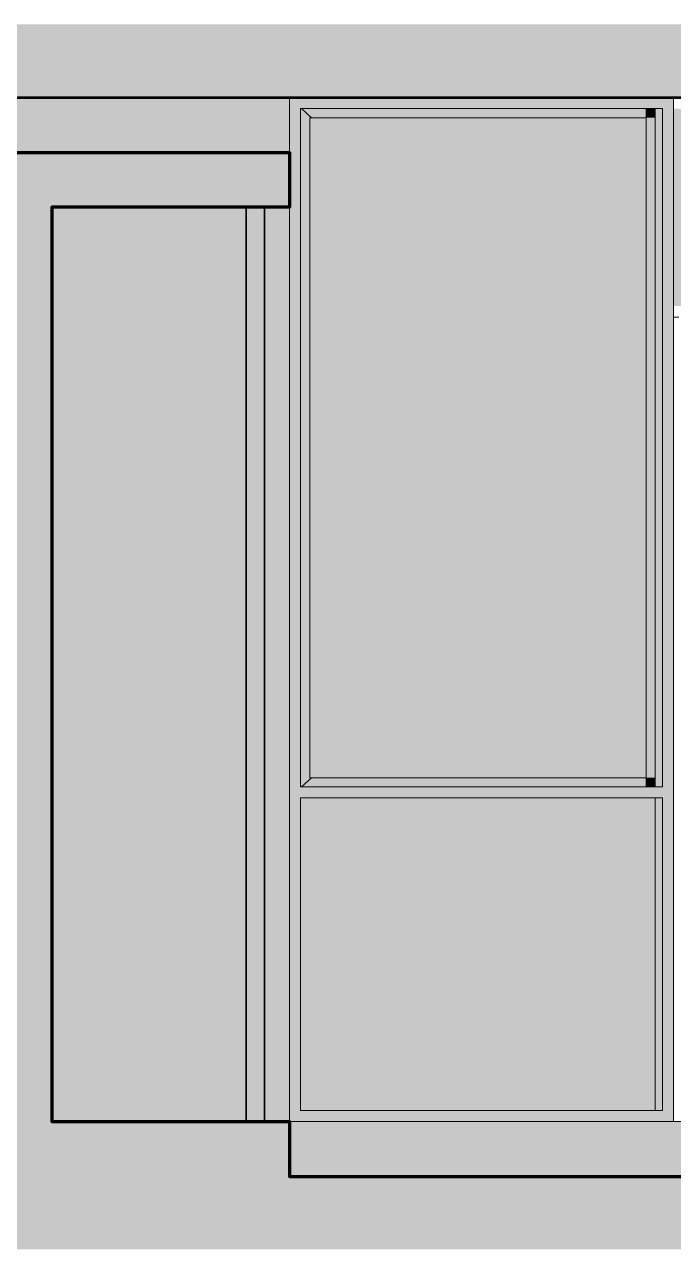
# Model space of a CAD drawing. Header units: millimetres. Extents: x 10612.9 to 10705, y -16533.4 to -16503.9.
# Drawn here: x 10696.045 to 10697.82, y -16519.568 to -16516.218 of the extents above; entities that cross this region are included whole.
import ezdxf

# ---------------------------------------------------------------- set-up
doc = ezdxf.new("R2010")
doc.units = ezdxf.units.MM
doc.layers.add('p2', color=53, linetype='Continuous', lineweight=20)

msp = doc.modelspace()

# ---------------------------------------------------------------- hatches: boundary and pattern name
at = {"layer": 'p2', "linetype": 'Continuous', "lineweight": 0, "true_color": 0xc9c9c9}
msp.add_hatch(color=9, dxfattribs=at).paths.add_polyline_path([(10699.5701, -16516.2184), (10693.6201, -16516.2184), (10693.6201, -16516.4184), (10699.5701, -16516.4184)])
at = {"layer": 'p2', "linetype": 'Continuous', "lineweight": 0, "true_color": 0x4c4c4c}
msp.add_hatch(color=251, dxfattribs=at).paths.add_polyline_path([(10692.0883, -16519.3684), (10692.0883, -16519.5684), (10702.3142, -16519.5684), (10702.3142, -16519.3684), (10700.6201, -16519.3684), (10700.6201, -16516.4184), (10700.4701, -16516.4184), (10700.4701, -16519.3684), (10696.7701, -16519.3684), (10696.7701, -16519.2184), (10696.1201, -16519.2184), (10696.1201, -16516.7184), (10696.7701, -16516.7184), (10696.7701, -16516.5684), (10695.9451, -16516.5684), (10695.9451, -16519.3684), (10693.7701, -16519.3684), (10693.7701, -16516.4184), (10693.6201, -16516.4184), (10693.6201, -16519.3684)])
at = {"layer": 'p2', "linetype": 'Continuous', "lineweight": 0, "true_color": 0x727272}
for points in [[(10693.7701, -16516.5684), (10693.7931, -16516.5684), (10693.7931, -16516.8684), (10695.1201, -16516.8684), (10695.1201, -16519.2184), (10695.9451, -16519.2184), (10695.9451, -16516.5684), (10696.7701, -16516.5684), (10696.7701, -16516.4184), (10693.7701, -16516.4184)], [(10696.1201, -16519.2184), (10696.6516, -16519.2184), (10696.6516, -16516.7184), (10696.1201, -16516.7184)], [(10696.7016, -16519.2184), (10696.7701, -16519.2184), (10696.7701, -16516.7184), (10696.7016, -16516.7184)]]:
    msp.add_hatch(color=8, dxfattribs=at).paths.add_polyline_path(points)
at = {"layer": 'p2', "linetype": 'Continuous', "lineweight": 0, "true_color": 0x000000}
for points in [[(10696.7701, -16516.4184), (10696.7701, -16516.4484), (10696.8001, -16516.4484), (10697.7901, -16516.4484), (10697.8201, -16516.4484), (10697.8201, -16516.4184)], [(10696.7701, -16516.4184), (10696.7701, -16516.4484), (10696.8001, -16516.4484), (10697.7901, -16516.4484), (10697.8201, -16516.4484), (10697.8201, -16516.4184)], [(10696.7701, -16519.1884), (10696.8001, -16519.1884), (10696.8001, -16518.3334), (10696.8001, -16518.3034), (10696.8001, -16516.4484), (10696.7701, -16516.4484)], [(10696.7701, -16519.1884), (10696.8001, -16519.1884), (10696.8001, -16518.3334), (10696.8001, -16518.3034), (10696.8001, -16516.4484), (10696.7701, -16516.4484)], [(10696.8001, -16516.4484), (10696.8001, -16516.4734), (10696.8251, -16516.4734), (10697.7451, -16516.4734), (10697.7451, -16516.4484)], [(10696.8001, -16516.4484), (10696.8001, -16516.4734), (10696.8251, -16516.4734), (10697.7451, -16516.4734), (10697.7451, -16516.4484)], [(10697.7451, -16516.4734), (10697.7701, -16516.4734), (10697.7701, -16516.4484), (10697.7451, -16516.4484)], [(10697.7451, -16516.4734), (10697.7701, -16516.4734), (10697.7701, -16516.4484), (10697.7451, -16516.4484)], [(10697.7701, -16516.4484), (10697.7701, -16518.3034), (10697.7901, -16518.3034), (10697.7901, -16516.4484)], [(10697.7701, -16516.4484), (10697.7701, -16518.3034), (10697.7901, -16518.3034), (10697.7901, -16516.4484)], [(10697.8201, -16516.4484), (10697.7901, -16516.4484), (10697.7901, -16518.3034), (10697.7901, -16518.3334), (10697.7901, -16519.1884), (10697.8201, -16519.1884)], [(10697.8201, -16516.4484), (10697.7901, -16516.4484), (10697.7901, -16518.3034), (10697.7901, -16518.3334), (10697.7901, -16519.1884), (10697.8201, -16519.1884)], [(10697.8201, -16516.9884), (10697.8501, -16516.9884), (10697.8501, -16516.4484), (10697.8201, -16516.4484)], [(10697.8201, -16516.9884), (10697.8501, -16516.9884), (10697.8501, -16516.4484), (10697.8201, -16516.4484)], [(10696.8251, -16516.4734), (10696.8001, -16516.4734), (10696.8001, -16518.2784), (10696.8251, -16518.2784)], [(10696.8251, -16516.4734), (10696.8001, -16516.4734), (10696.8001, -16518.2784), (10696.8251, -16518.2784)], [(10697.7451, -16516.4734), (10697.7451, -16518.2784), (10697.7701, -16518.2784), (10697.7701, -16516.4734)], [(10697.7451, -16516.4734), (10697.7451, -16518.2784), (10697.7701, -16518.2784), (10697.7701, -16516.4734)], [(10696.8001, -16518.3034), (10697.7451, -16518.3034), (10697.7451, -16518.2784), (10696.8251, -16518.2784), (10696.8001, -16518.2784)], [(10696.8001, -16518.3034), (10697.7451, -16518.3034), (10697.7451, -16518.2784), (10696.8251, -16518.2784), (10696.8001, -16518.2784)], [(10697.7451, -16518.3034), (10697.7701, -16518.3034), (10697.7701, -16518.2784), (10697.7451, -16518.2784)], [(10697.7451, -16518.3034), (10697.7701, -16518.3034), (10697.7701, -16518.2784), (10697.7451, -16518.2784)], [(10696.8001, -16518.3034), (10696.8001, -16518.3334), (10697.7901, -16518.3334), (10697.7901, -16518.3034)], [(10696.8001, -16518.3034), (10696.8001, -16518.3334), (10697.7901, -16518.3334), (10697.7901, -16518.3034)], [(10697.7701, -16518.3334), (10697.7701, -16519.1884), (10697.7901, -16519.1884), (10697.7901, -16518.3334)], [(10697.7701, -16518.3334), (10697.7701, -16519.1884), (10697.7901, -16519.1884), (10697.7901, -16518.3334)], [(10696.7701, -16519.2184), (10697.8201, -16519.2184), (10697.8201, -16519.1884), (10697.7901, -16519.1884), (10696.8001, -16519.1884), (10696.7701, -16519.1884)], [(10696.7701, -16519.2184), (10697.8201, -16519.2184), (10697.8201, -16519.1884), (10697.7901, -16519.1884), (10696.8001, -16519.1884), (10696.7701, -16519.1884)]]:
    msp.add_hatch(color=18, dxfattribs=at).paths.add_polyline_path(points)
at = {"layer": 'p2', "linetype": 'Continuous', "lineweight": 0, "true_color": 0x9ca09d}
for points in [[(10696.8251, -16516.4734), (10696.8251, -16518.2784), (10697.7451, -16518.2784), (10697.7451, -16516.4734)], [(10696.8251, -16516.4734), (10696.8251, -16518.2784), (10697.7451, -16518.2784), (10697.7451, -16516.4734)], [(10696.8001, -16519.1884), (10697.7701, -16519.1884), (10697.7701, -16518.3334), (10696.8001, -16518.3334)], [(10696.8001, -16519.1884), (10697.7701, -16519.1884), (10697.7701, -16518.3334), (10696.8001, -16518.3334)]]:
    msp.add_hatch(color=253, dxfattribs=at).paths.add_polyline_path(points)
at = {"layer": 'p2', "linetype": 'Continuous', "lineweight": 0, "true_color": 0x505050}
for points in [[(10696.6516, -16516.7184), (10696.1201, -16516.7184), (10696.1201, -16517.2266), (10696.2922, -16517.2266), (10696.2922, -16519.2184), (10696.6516, -16519.2184)], [(10696.7701, -16516.7184), (10696.7016, -16516.7184), (10696.7016, -16516.8152)]]:
    msp.add_hatch(color=251, dxfattribs=at).paths.add_polyline_path(points)
at = {"layer": 'p2', "linetype": 'Continuous', "lineweight": 0, "true_color": 0x5a512e}
msp.add_hatch(color=59, dxfattribs=at).paths.add_polyline_path([(10696.7016, -16519.2184), (10696.7016, -16516.7184), (10696.6516, -16516.7184), (10696.6516, -16519.2184)])
at = {"layer": 'p2', "linetype": 'Continuous', "lineweight": 0, "true_color": 0x616569}
msp.add_hatch(color=251, dxfattribs=at).paths.add_polyline_path([(10699.3701, -16519.3684), (10700.4701, -16519.3684), (10700.4701, -16519.2184), (10696.7701, -16519.2184), (10696.7701, -16519.3684)])
msp.add_hatch(color=251, dxfattribs=at).paths.add_polyline_path([(10699.3701, -16519.3684), (10700.4701, -16519.3684), (10700.4701, -16519.2184), (10696.7701, -16519.2184), (10696.7701, -16519.3684)])

# ---------------------------------------------------------------- linework, layer by layer
at = {"layer": 'p2', "color": 251, "linetype": 'Continuous', "lineweight": 20, "true_color": 0x6a6a6a}
for p, q in [((10696.7701, -16516.4184), (10693.7701, -16516.4184)), ((10696.7701, -16516.5684), (10696.7701, -16516.4184)), ((10696.7701, -16519.2184), (10696.7701, -16516.7184)), ((10697.8201, -16517.0184), (10697.8345, -16517.0184))]:
    msp.add_line(p, q, dxfattribs=at)
at = {"layer": 'p2', "color": 123, "linetype": 'Continuous', "lineweight": 20, "true_color": 0x71cebe}
for p, q in [((10696.7701, -16516.4184), (10699.5701, -16516.4184)), ((10696.7701, -16519.2184), (10700.4701, -16519.2184))]:
    msp.add_line(p, q, dxfattribs=at)
at = {"layer": 'p2', "color": 30, "linetype": 'Continuous', "lineweight": 18, "true_color": 0xff6600}
for p, q in [((10697.8201, -16516.4184), (10697.8201, -16516.4484)), ((10696.8001, -16516.4484), (10696.8001, -16518.3034)), ((10697.7901, -16516.4484), (10696.8001, -16516.4484)), ((10696.8024, -16516.4484), (10696.8297, -16516.4734)), ((10697.7451, -16516.4734), (10697.7451, -16516.4484)), ((10697.7701, -16518.3034), (10697.7701, -16516.4484)), ((10697.7901, -16518.3034), (10697.7901, -16516.4484)), ((10697.8201, -16516.4484), (10697.8201, -16519.1884)), ((10696.8251, -16516.4734), (10696.8251, -16518.2784)), ((10697.7451, -16516.4734), (10696.8251, -16516.4734)), ((10697.7451, -16518.2784), (10697.7451, -16516.4734)), ((10696.8024, -16518.3034), (10696.8297, -16518.2784)), ((10696.8251, -16518.2784), (10697.7451, -16518.2784)), ((10697.7451, -16518.3034), (10697.7451, -16518.2784)), ((10696.8001, -16518.3034), (10697.7901, -16518.3034)), ((10696.8001, -16518.3334), (10696.8001, -16519.1884)), ((10697.7901, -16518.3334), (10696.8001, -16518.3334)), ((10697.7701, -16519.1884), (10697.7701, -16518.3334)), ((10697.7901, -16519.1884), (10697.7901, -16518.3334)), ((10696.8001, -16519.1884), (10697.7901, -16519.1884)), ((10697.8201, -16519.1884), (10697.8201, -16519.2184))]:
    msp.add_line(p, q, dxfattribs=at)
at = {"layer": 'p2', "color": 7, "linetype": 'Continuous', "lineweight": 35}
for p, q in [((10696.1201, -16516.5684), (10695.9701, -16516.5684)), ((10696.1201, -16516.7184), (10696.1201, -16519.2184)), ((10696.6516, -16516.7184), (10696.6516, -16519.2184)), ((10696.7016, -16516.7184), (10696.7016, -16519.2184))]:
    msp.add_line(p, q, dxfattribs=at)
at = {"layer": 'p2', "color": 135, "linetype": 'Continuous', "lineweight": 35, "true_color": 0x3dad99}
for p, q in [((10696.7701, -16516.5684), (10696.1201, -16516.5684)), ((10696.7701, -16516.5684), (10696.7701, -16516.7184)), ((10696.6516, -16516.7184), (10696.1201, -16516.7184)), ((10696.7016, -16516.7184), (10696.6516, -16516.7184)), ((10696.7701, -16516.7184), (10696.7016, -16516.7184)), ((10696.6516, -16519.2184), (10696.1201, -16519.2184)), ((10696.7016, -16519.2184), (10696.6516, -16519.2184)), ((10696.7701, -16519.2184), (10696.7016, -16519.2184)), ((10696.7701, -16519.2184), (10696.7701, -16519.3684)), ((10699.3701, -16519.3684), (10696.8701, -16519.3684))]:
    msp.add_line(p, q, dxfattribs=at)
at = {"layer": 'p2', "color": 251, "linetype": 'Continuous', "lineweight": 53, "true_color": 0x6a6a6a}
msp.add_lwpolyline([(10693.6201, -16516.4184), (10699.5701, -16516.4184), (10699.5701, -16516.0684), (10693.8701, -16516.0684)], dxfattribs=at)
at = {"layer": 'p2', "color": 123, "linetype": 'Continuous', "lineweight": 80, "true_color": 0x71cebe}
msp.add_lwpolyline([(10692.0883, -16519.3684), (10693.6201, -16519.3684), (10693.6201, -16516.4184), (10693.7701, -16516.4184), (10693.7701, -16519.3684), (10695.9451, -16519.3684), (10695.9451, -16516.5684), (10696.7701, -16516.5684), (10696.7701, -16516.7184), (10696.1201, -16516.7184), (10696.1201, -16519.2184), (10696.7701, -16519.2184), (10696.7701, -16519.3684), (10700.4701, -16519.3684), (10700.4701, -16516.4184), (10700.6201, -16516.4184), (10700.6201, -16519.3684), (10702.3142, -16519.3684)], dxfattribs=at)

doc.saveas('drawing.dxf')
